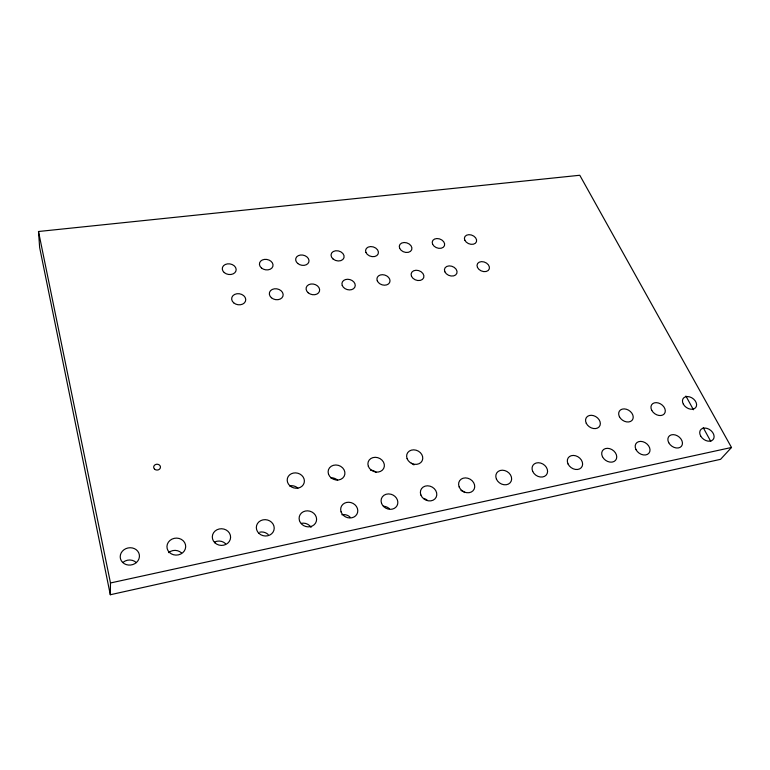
<?xml version="1.0" encoding="UTF-8"?>
<svg xmlns="http://www.w3.org/2000/svg" width="770" height="770" viewBox="0 0 770 770"><rect width="100%" height="100%" fill="white"/><g stroke="black" fill="none" stroke-linecap="round" stroke-linejoin="round"><path stroke-width="1.16" d="M110.312 594.738L110.485 582.967L38.5 231.501L579.781 175.262L731.5 447.476L720.576 459.315L110.312 594.738L39.636 247.468L38.5 231.501M110.485 582.967L731.5 447.476M685.916 396.05L693.424 409.756M703.241 427.687L710.758 441.393M423.741 498.431A8.335 7.18 29.6 0 1 427.514 500.49M383.354 506.217A8.431 7.392 26.7 0 1 389.293 508.652M341.861 514.745A8.528 7.613 22.8 0 1 350.023 517.036M370.457 470.085A8.258 7.123 23.2 0 1 376.28 472.462M301.368 523.331A8.653 7.825 17.5 0 1 311.061 527.315M330.619 477.795A8.364 7.325 19.5 0 1 337.597 480.191M259.731 532.166A8.797 8.037 10.6 0 1 268.162 534.505M214.734 541.993A8.971 8.22 2.6 0 1 225.475 543.62M289.722 485.86A8.489 7.517 14.8 0 1 297.855 488.142M168.62 552.629A9.192 8.374 -5.2 0 1 181.556 552.995M123.094 562.302A9.452 8.518 -11.9 0 1 136.328 562.649M411.247 463.261A8.162 6.93 26.2 0 1 413.952 464.926M460.989 490.519A8.258 6.969 31.7 0 1 464.724 492.55M154.539 469.113A3.398 2.926 -0.8 0 0 160.295 468.044A3.398 2.926 -0.8 0 0 156.368 464.281A3.398 2.926 -0.8 0 0 154.539 469.113M233.656 302.803A7.094 5.534 9.8 0 0 245.495 301.186A7.094 5.534 9.8 0 0 236.939 293.745A7.094 5.534 9.8 0 0 233.656 302.803M224.243 272.57A6.988 5.323 9.5 0 0 235.909 271.098A6.988 5.323 9.5 0 0 227.525 263.869A6.988 5.323 9.5 0 0 224.243 272.57M271.396 297.74A6.978 5.419 12.2 0 0 282.946 296.161A6.978 5.419 12.2 0 0 274.38 288.817A6.978 5.419 12.2 0 0 271.396 297.74M261.434 267.96A6.872 5.217 11.6 0 0 272.821 266.526A6.872 5.217 11.6 0 0 264.437 259.403A6.872 5.217 11.6 0 0 261.434 267.96M308.212 292.793A6.872 5.294 14.5 0 0 319.473 291.253A6.872 5.294 14.5 0 0 310.907 284.024A6.872 5.294 14.5 0 0 308.212 292.793M297.73 263.465A6.766 5.111 13.7 0 0 308.828 262.07A6.766 5.111 13.7 0 0 300.454 255.034A6.766 5.111 13.7 0 0 297.73 263.465M342.246 285.458A6.776 5.178 16.6 0 0 353.526 288.712A6.776 5.178 16.6 0 0 350.003 279.606A6.776 5.178 16.6 0 0 342.246 285.458M333.15 259.076A6.67 4.995 15.7 0 0 343.988 257.709A6.67 4.995 15.7 0 0 335.614 250.779A6.67 4.995 15.7 0 0 333.15 259.076M377.271 280.79A6.689 5.063 18.5 0 0 388.398 284.014A6.689 5.063 18.5 0 0 384.721 275.034A6.689 5.063 18.5 0 0 377.271 280.79M365.885 252.396A6.583 4.889 17.5 0 0 376.828 255.582A6.583 4.889 17.5 0 0 373.277 246.91A6.583 4.889 17.5 0 0 365.885 252.396M411.469 276.228A6.612 4.947 20.2 0 0 422.441 279.414A6.612 4.947 20.2 0 0 418.63 270.578A6.612 4.947 20.2 0 0 411.469 276.228M399.63 248.248A6.497 4.774 19.1 0 0 410.429 251.395A6.497 4.774 19.1 0 0 406.743 242.848A6.497 4.774 19.1 0 0 399.63 248.248M444.848 271.781A6.535 4.822 21.8 0 0 455.676 274.928A6.535 4.822 21.8 0 0 451.74 266.218A6.535 4.822 21.8 0 0 444.848 271.781M432.605 244.196A6.42 4.668 20.6 0 0 443.26 247.305A6.42 4.668 20.6 0 0 439.449 238.873A6.42 4.668 20.6 0 0 432.605 244.196M477.467 267.431A6.468 4.707 23.2 0 0 488.142 270.549A6.468 4.707 23.2 0 0 484.08 261.954A6.468 4.707 23.2 0 0 477.467 267.431M464.82 240.23A6.353 4.562 22 0 0 475.331 243.31A6.353 4.562 22 0 0 471.404 235.004A6.353 4.562 22 0 0 464.82 240.23M420.882 495.023A8.499 7.257 29.2 0 0 434.925 498.931A8.499 7.257 29.2 0 0 429.958 486.139A8.499 7.257 29.2 0 0 420.882 495.023M381.535 503.33A8.595 7.479 26.4 0 0 395.799 507.286A8.595 7.479 26.4 0 0 391.035 494.253A8.595 7.479 26.4 0 0 381.535 503.33M341.081 511.867A8.701 7.7 22.7 0 0 355.576 515.871A8.701 7.7 22.7 0 0 351.024 502.598A8.701 7.7 22.7 0 0 341.081 511.867M368.329 466.283A8.412 7.2 23.1 0 0 382.334 470.191A8.412 7.2 23.1 0 0 377.752 457.659A8.412 7.2 23.1 0 0 368.329 466.283M299.472 520.655A8.826 7.921 17.7 0 0 314.208 524.707A8.826 7.921 17.7 0 0 309.877 511.184A8.826 7.921 17.7 0 0 299.472 520.655M328.501 474.147A8.528 7.402 19.5 0 0 342.717 478.093A8.528 7.402 19.5 0 0 338.338 465.34A8.528 7.402 19.5 0 0 328.501 474.147M258.989 533.427A8.971 8.133 11.2 0 0 273.928 530.193A8.971 8.133 11.2 0 0 262.917 519.875A8.971 8.133 11.2 0 0 258.989 533.427M214.869 542.792A9.153 8.326 3.7 0 0 230.249 539.472A9.153 8.326 3.7 0 0 219.238 528.971A9.153 8.326 3.7 0 0 214.869 542.792M289.847 485.745A8.653 7.604 15 0 0 304.14 482.867A8.653 7.604 15 0 0 293.389 473.059A8.653 7.604 15 0 0 289.847 485.745M169.429 552.456A9.384 8.499 -3.9 0 0 185.272 549.029A9.384 8.499 -3.9 0 0 174.261 538.336A9.384 8.499 -3.9 0 0 169.429 552.456M122.603 562.398A9.644 8.643 -10.5 0 0 138.937 558.876A9.644 8.643 -10.5 0 0 127.935 547.98A9.644 8.643 -10.5 0 0 122.603 562.398M407.099 458.641A8.316 6.997 26 0 0 420.882 462.5A8.316 6.997 26 0 0 416.108 450.19A8.316 6.997 26 0 0 407.099 458.641M700.652 435.974A7.921 5.698 36.9 0 0 713.126 439.545A7.921 5.698 36.9 0 0 706.956 428.37A7.921 5.698 36.9 0 0 700.652 435.974M668.745 442.712A7.989 5.871 36.6 0 0 681.392 446.321A7.989 5.871 36.6 0 0 675.338 434.963A7.989 5.871 36.6 0 0 668.745 442.712M636.02 449.622A8.056 6.045 36.2 0 0 648.86 453.261A8.056 6.045 36.2 0 0 642.931 441.72A8.056 6.045 36.2 0 0 636.02 449.622M651.776 410.381A7.796 5.708 34.7 0 0 664.212 413.942A7.796 5.708 34.7 0 0 658.379 402.98A7.796 5.708 34.7 0 0 651.776 410.381M602.467 456.697A8.114 6.227 35.6 0 0 615.49 460.383A8.114 6.227 35.6 0 0 609.696 448.65A8.114 6.227 35.6 0 0 602.467 456.697M619.436 416.753A7.864 5.871 34.1 0 0 632.045 420.362A7.864 5.871 34.1 0 0 626.328 409.226A7.864 5.871 34.1 0 0 619.436 416.753M568.039 463.964A8.191 6.42 34.9 0 0 581.254 467.698A8.191 6.42 34.9 0 0 575.604 455.763A8.191 6.42 34.9 0 0 568.039 463.964M532.705 471.423A8.258 6.622 34 0 0 546.113 475.196A8.258 6.622 34 0 0 540.617 463.059A8.258 6.622 34 0 0 532.705 471.423M586.278 423.298A7.931 6.045 33.4 0 0 599.07 426.936A7.931 6.045 33.4 0 0 593.487 415.627A7.931 6.045 33.4 0 0 586.278 423.298M496.419 479.084A8.335 6.824 32.8 0 0 510.038 482.896A8.335 6.824 32.8 0 0 504.716 470.547A8.335 6.824 32.8 0 0 496.419 479.084M459.161 486.948A8.412 7.036 31.3 0 0 472.992 490.808A8.412 7.036 31.3 0 0 467.833 478.237A8.412 7.036 31.3 0 0 459.161 486.948M683.337 404.154A7.738 5.544 35.2 0 0 695.608 407.677A7.738 5.544 35.2 0 0 689.65 396.887A7.738 5.544 35.2 0 0 683.337 404.154"/></g></svg>
